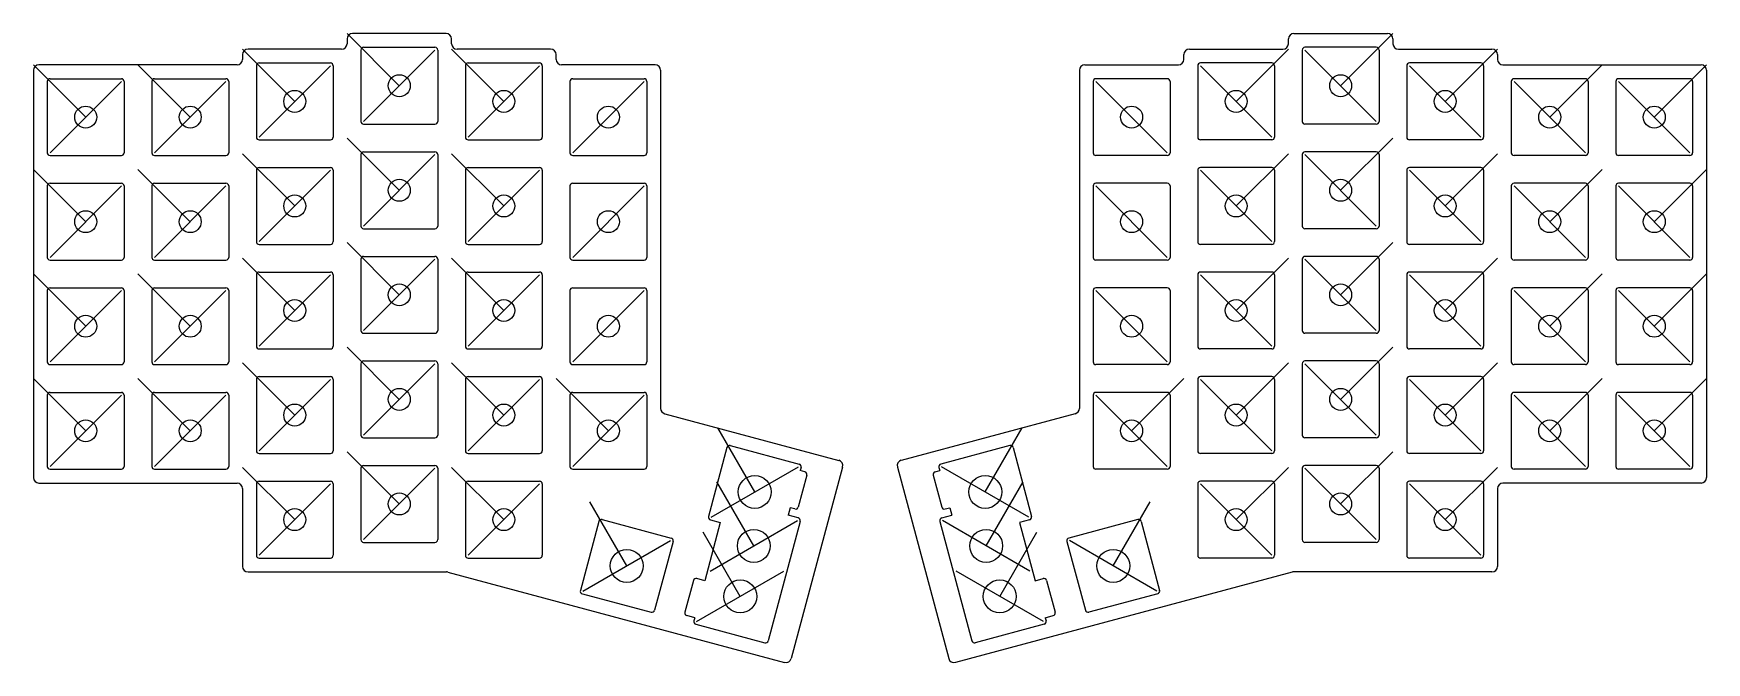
# Model space of a CAD drawing. Header units: millimetres. Extents: x 0 to 305, y -115 to 0.
import ezdxf

# ---------------------------------------------------------------- set-up
doc = ezdxf.new("R2010")
doc.units = ezdxf.units.MM

msp = doc.modelspace()

# ---------------------------------------------------------------- linework, layer by layer
for p, q in [((66.67, -9.52), (57.15, 0)), ((238.23, -9.52), (247.76, 0)), ((47.62, -12.38), (38.1, -2.86)), ((60.17, -16.02), (73.17, -3.02)), ((85.72, -12.38), (76.2, -2.86)), ((219.18, -12.38), (228.71, -2.86)), ((244.73, -16.02), (231.73, -3.02)), ((257.28, -12.38), (266.81, -2.86)), ((9.52, -15.24), (0, -5.72)), ((28.57, -15.24), (19.05, -5.72)), ((41.12, -18.88), (54.12, -5.88)), ((79.22, -18.88), (92.22, -5.88)), ((225.68, -18.88), (212.68, -5.88)), ((263.78, -18.88), (250.78, -5.88)), ((276.33, -15.24), (285.86, -5.72)), ((295.38, -15.24), (304.91, -5.72)), ((3.02, -21.74), (16.02, -8.74)), ((22.07, -21.74), (35.08, -8.74)), ((98.28, -21.74), (111.28, -8.74)), ((206.63, -21.74), (193.63, -8.74)), ((282.83, -21.74), (269.83, -8.74)), ((301.88, -21.74), (288.88, -8.74)), ((66.67, -28.57), (57.15, -19.05)), ((238.23, -28.57), (247.76, -19.05)), ((47.62, -31.43), (38.1, -21.91)), ((60.17, -35.08), (73.17, -22.07)), ((85.72, -31.43), (76.2, -21.91)), ((219.18, -31.43), (228.71, -21.91)), ((244.73, -35.08), (231.73, -22.07)), ((257.28, -31.43), (266.81, -21.91)), ((9.52, -34.29), (0, -24.77)), ((28.57, -34.29), (19.05, -24.77)), ((41.12, -37.93), (54.12, -24.93)), ((79.22, -37.93), (92.22, -24.93)), ((225.68, -37.93), (212.68, -24.93)), ((263.78, -37.93), (250.78, -24.93)), ((276.33, -34.29), (285.86, -24.77)), ((295.38, -34.29), (304.91, -24.77)), ((3.02, -40.79), (16.02, -27.79)), ((22.07, -40.79), (35.08, -27.79)), ((98.28, -40.79), (111.28, -27.79)), ((206.63, -40.79), (193.63, -27.79)), ((282.83, -40.79), (269.83, -27.79)), ((301.88, -40.79), (288.88, -27.79)), ((66.67, -47.62), (57.15, -38.1)), ((238.23, -47.62), (247.76, -38.1)), ((47.62, -50.48), (38.1, -40.96)), ((60.17, -54.12), (73.17, -41.12)), ((85.72, -50.48), (76.2, -40.96)), ((219.18, -50.48), (228.71, -40.96)), ((244.73, -54.12), (231.73, -41.12)), ((257.28, -50.48), (266.81, -40.96)), ((9.52, -53.34), (0, -43.81)), ((28.57, -53.34), (19.05, -43.81)), ((41.12, -56.98), (54.12, -43.98)), ((79.22, -56.98), (92.22, -43.98)), ((225.68, -56.98), (212.68, -43.98)), ((263.78, -56.98), (250.78, -43.98)), ((276.33, -53.34), (285.86, -43.81)), ((295.38, -53.34), (304.91, -43.81)), ((3.02, -59.84), (16.02, -46.84)), ((22.07, -59.84), (35.08, -46.84)), ((98.28, -59.84), (111.28, -46.84)), ((206.63, -59.84), (193.63, -46.84)), ((282.83, -59.84), (269.83, -46.84)), ((301.88, -59.84), (288.88, -46.84)), ((66.67, -66.67), (57.15, -57.15)), ((238.23, -66.67), (247.76, -57.15)), ((47.62, -69.53), (38.1, -60.01)), ((60.17, -73.17), (73.17, -60.17)), ((85.72, -69.53), (76.2, -60.01)), ((219.18, -69.53), (228.71, -60.01)), ((244.73, -73.17), (231.73, -60.17)), ((257.28, -69.53), (266.81, -60.01)), ((9.52, -72.39), (0, -62.87)), ((28.57, -72.39), (19.05, -62.87)), ((41.12, -76.03), (54.12, -63.03)), ((79.22, -76.03), (92.22, -63.03)), ((104.78, -72.39), (95.25, -62.87)), ((200.13, -72.39), (209.66, -62.87)), ((225.68, -76.03), (212.68, -63.03)), ((263.78, -76.03), (250.78, -63.03)), ((276.33, -72.39), (285.86, -62.87)), ((295.38, -72.39), (304.91, -62.87)), ((3.02, -78.89), (16.02, -65.89)), ((22.07, -78.89), (35.08, -65.89)), ((98.28, -78.89), (111.28, -65.89)), ((206.63, -78.89), (193.63, -65.89)), ((282.83, -78.89), (269.83, -65.89)), ((301.88, -78.89), (288.88, -65.89)), ((131.45, -83.54), (124.71, -71.87)), ((173.46, -83.54), (180.2, -71.87)), ((66.67, -85.72), (57.15, -76.2)), ((238.23, -85.72), (247.76, -76.2)), ((47.62, -88.58), (38.1, -79.06)), ((60.17, -92.22), (73.17, -79.22)), ((85.72, -88.58), (76.2, -79.06)), ((123.49, -88.14), (139.41, -78.94)), ((181.42, -88.14), (165.5, -78.94)), ((219.18, -88.58), (228.71, -79.06)), ((244.73, -92.22), (231.73, -79.22)), ((257.28, -88.58), (266.81, -79.06)), ((41.12, -95.08), (54.12, -82.08)), ((79.22, -95.08), (92.22, -82.08)), ((131.28, -93.36), (124.55, -81.69)), ((173.63, -93.36), (180.36, -81.69)), ((225.68, -95.08), (212.68, -82.08)), ((263.78, -95.08), (250.78, -82.08)), ((108.12, -97.01), (101.38, -85.34)), ((196.79, -97.01), (203.53, -85.34)), ((128.82, -102.56), (122.08, -90.89)), ((123.32, -97.95), (139.24, -88.76)), ((181.59, -97.95), (165.67, -88.76)), ((176.09, -102.56), (182.83, -90.89)), ((100.15, -101.61), (116.08, -92.41)), ((204.75, -101.61), (188.83, -92.41)), ((120.86, -107.15), (136.78, -97.96)), ((184.05, -107.15), (168.13, -97.96))]:
    msp.add_line(p, q)
at = {"color": 7, "linetype": 'Continuous', "lineweight": 25}
for p, q in [((229.71, 0), (246.76, 0)), ((56.15, -2.86), (39.1, -2.86)), ((57.15, -1), (57.15, -1.86)), ((75.2, 0), (58.15, 0)), ((59.67, -3.02), (59.67, -16.02)), ((60.17, -2.52), (73.17, -2.52)), ((73.67, -3.02), (73.67, -16.02)), ((76.2, -1.86), (76.2, -1)), ((94.25, -2.86), (77.2, -2.86)), ((210.66, -2.86), (227.71, -2.86)), ((228.71, -1.86), (228.71, -1)), ((231.23, -3.02), (231.23, -16.02)), ((244.73, -2.52), (231.73, -2.52)), ((245.23, -3.02), (245.23, -16.02)), ((247.76, -1), (247.76, -1.86)), ((248.76, -2.86), (265.81, -2.86)), ((37.1, -5.72), (1, -5.72)), ((38.1, -3.86), (38.1, -4.72)), ((40.62, -5.88), (40.62, -18.88)), ((41.12, -5.38), (54.12, -5.38)), ((54.62, -5.88), (54.62, -18.88)), ((78.72, -5.88), (78.72, -18.88)), ((79.22, -5.38), (92.22, -5.38)), ((92.72, -5.88), (92.72, -18.88)), ((95.25, -4.72), (95.25, -3.86)), ((113.3, -5.72), (96.25, -5.72)), ((191.61, -5.72), (208.66, -5.72)), ((209.66, -4.72), (209.66, -3.86)), ((212.18, -5.88), (212.18, -18.88)), ((225.68, -5.38), (212.68, -5.38)), ((226.18, -5.88), (226.18, -18.88)), ((250.28, -5.88), (250.28, -18.88)), ((263.78, -5.38), (250.78, -5.38)), ((264.28, -5.88), (264.28, -18.88)), ((266.81, -3.86), (266.81, -4.72)), ((267.81, -5.72), (303.91, -5.72)), ((0, -6.71), (0, -80.92)), ((2.52, -8.74), (2.52, -21.74)), ((3.02, -8.24), (16.02, -8.24)), ((16.52, -8.74), (16.52, -21.74)), ((21.57, -8.74), (21.57, -21.74)), ((22.07, -8.24), (35.08, -8.24)), ((35.58, -8.74), (35.58, -21.74)), ((97.78, -8.74), (97.78, -21.74)), ((98.28, -8.24), (111.28, -8.24)), ((111.78, -8.74), (111.78, -21.74)), ((114.3, -6.71), (114.3, -68.32)), ((190.61, -6.71), (190.61, -68.32)), ((193.13, -8.74), (193.13, -21.74)), ((206.63, -8.24), (193.63, -8.24)), ((207.13, -8.74), (207.13, -21.74)), ((269.33, -8.74), (269.33, -21.74)), ((282.83, -8.24), (269.83, -8.24)), ((283.33, -8.74), (283.33, -21.74)), ((288.38, -8.74), (288.38, -21.74)), ((301.88, -8.24), (288.88, -8.24)), ((302.38, -8.74), (302.38, -21.74)), ((304.91, -6.71), (304.91, -80.92)), ((60.17, -16.52), (73.17, -16.52)), ((244.73, -16.52), (231.73, -16.52)), ((41.12, -19.38), (54.12, -19.38)), ((79.22, -19.38), (92.22, -19.38)), ((225.68, -19.38), (212.68, -19.38)), ((263.78, -19.38), (250.78, -19.38)), ((3.02, -22.24), (16.02, -22.24)), ((22.07, -22.24), (35.08, -22.24)), ((59.67, -22.07), (59.67, -35.08)), ((60.17, -21.57), (73.17, -21.57)), ((73.67, -22.07), (73.67, -35.08)), ((98.28, -22.24), (111.28, -22.24)), ((206.63, -22.24), (193.63, -22.24)), ((231.23, -22.07), (231.23, -35.08)), ((244.73, -21.57), (231.73, -21.57)), ((245.23, -22.07), (245.23, -35.08)), ((282.83, -22.24), (269.83, -22.24)), ((301.88, -22.24), (288.88, -22.24)), ((3.02, -27.29), (16.02, -27.29)), ((22.07, -27.29), (35.08, -27.29)), ((40.62, -24.93), (40.62, -37.93)), ((41.12, -24.43), (54.12, -24.43)), ((54.62, -24.93), (54.62, -37.93)), ((78.72, -24.93), (78.72, -37.93)), ((79.22, -24.43), (92.22, -24.43)), ((92.72, -24.93), (92.72, -37.93)), ((98.28, -27.29), (111.28, -27.29)), ((206.63, -27.29), (193.63, -27.29)), ((212.18, -24.93), (212.18, -37.93)), ((225.68, -24.43), (212.68, -24.43)), ((226.18, -24.93), (226.18, -37.93)), ((250.28, -24.93), (250.28, -37.93)), ((263.78, -24.43), (250.78, -24.43)), ((264.28, -24.93), (264.28, -37.93)), ((282.83, -27.29), (269.83, -27.29)), ((301.88, -27.29), (288.88, -27.29)), ((2.52, -27.79), (2.52, -40.79)), ((16.52, -27.79), (16.52, -40.79)), ((21.57, -27.79), (21.57, -40.79)), ((35.58, -27.79), (35.58, -40.79)), ((97.78, -27.79), (97.78, -40.79)), ((111.78, -27.79), (111.78, -40.79)), ((193.13, -27.79), (193.13, -40.79)), ((207.13, -27.79), (207.13, -40.79)), ((269.33, -27.79), (269.33, -40.79)), ((283.33, -27.79), (283.33, -40.79)), ((288.38, -27.79), (288.38, -40.79)), ((302.38, -27.79), (302.38, -40.79)), ((60.17, -35.58), (73.17, -35.58)), ((244.73, -35.58), (231.73, -35.58)), ((41.12, -38.43), (54.12, -38.43)), ((79.22, -38.43), (92.22, -38.43)), ((225.68, -38.43), (212.68, -38.43)), ((263.78, -38.43), (250.78, -38.43)), ((3.02, -41.29), (16.02, -41.29)), ((22.07, -41.29), (35.08, -41.29)), ((59.67, -41.12), (59.67, -54.12)), ((60.17, -40.62), (73.17, -40.62)), ((73.67, -41.12), (73.67, -54.12)), ((98.28, -41.29), (111.28, -41.29)), ((206.63, -41.29), (193.63, -41.29)), ((231.23, -41.12), (231.23, -54.12)), ((244.73, -40.62), (231.73, -40.62)), ((245.23, -41.12), (245.23, -54.12)), ((282.83, -41.29), (269.83, -41.29)), ((301.88, -41.29), (288.88, -41.29)), ((40.62, -43.98), (40.62, -56.98)), ((41.12, -43.48), (54.12, -43.48)), ((54.62, -43.98), (54.62, -56.98)), ((78.72, -43.98), (78.72, -56.98)), ((79.22, -43.48), (92.22, -43.48)), ((92.72, -43.98), (92.72, -56.98)), ((212.18, -43.98), (212.18, -56.98)), ((225.68, -43.48), (212.68, -43.48)), ((226.18, -43.98), (226.18, -56.98)), ((250.28, -43.98), (250.28, -56.98)), ((263.78, -43.48), (250.78, -43.48)), ((264.28, -43.98), (264.28, -56.98)), ((2.52, -46.84), (2.52, -59.84)), ((3.02, -46.34), (16.02, -46.34)), ((16.52, -46.84), (16.52, -59.84)), ((21.57, -46.84), (21.57, -59.84)), ((22.07, -46.34), (35.08, -46.34)), ((35.58, -46.84), (35.58, -59.84)), ((97.78, -46.84), (97.78, -59.84)), ((98.28, -46.34), (111.28, -46.34)), ((111.78, -46.84), (111.78, -59.84)), ((193.13, -46.84), (193.13, -59.84)), ((206.63, -46.34), (193.63, -46.34)), ((207.13, -46.84), (207.13, -59.84)), ((269.33, -46.84), (269.33, -59.84)), ((282.83, -46.34), (269.83, -46.34)), ((283.33, -46.84), (283.33, -59.84)), ((288.38, -46.84), (288.38, -59.84)), ((301.88, -46.34), (288.88, -46.34)), ((302.38, -46.84), (302.38, -59.84)), ((60.17, -54.62), (73.17, -54.62)), ((244.73, -54.62), (231.73, -54.62)), ((41.12, -57.48), (54.12, -57.48)), ((79.22, -57.48), (92.22, -57.48)), ((225.68, -57.48), (212.68, -57.48)), ((263.78, -57.48), (250.78, -57.48)), ((3.02, -60.34), (16.02, -60.34)), ((22.07, -60.34), (35.08, -60.34)), ((59.67, -60.17), (59.67, -73.17)), ((60.17, -59.67), (73.17, -59.67)), ((73.67, -60.17), (73.67, -73.17)), ((98.28, -60.34), (111.28, -60.34)), ((206.63, -60.34), (193.63, -60.34)), ((231.23, -60.17), (231.23, -73.17)), ((244.73, -59.67), (231.73, -59.67)), ((245.23, -60.17), (245.23, -73.17)), ((282.83, -60.34), (269.83, -60.34)), ((301.88, -60.34), (288.88, -60.34)), ((40.62, -63.03), (40.62, -76.03)), ((41.12, -62.53), (54.12, -62.53)), ((54.62, -63.03), (54.62, -76.03)), ((78.72, -63.03), (78.72, -76.03)), ((79.22, -62.53), (92.22, -62.53)), ((92.72, -63.03), (92.72, -76.03)), ((212.18, -63.03), (212.18, -76.03)), ((225.68, -62.53), (212.68, -62.53)), ((226.18, -63.03), (226.18, -76.03)), ((250.28, -63.03), (250.28, -76.03)), ((263.78, -62.53), (250.78, -62.53)), ((264.28, -63.03), (264.28, -76.03)), ((2.52, -65.89), (2.52, -78.89)), ((3.02, -65.39), (16.02, -65.39)), ((16.52, -65.89), (16.52, -78.89)), ((21.57, -65.89), (21.57, -78.89)), ((22.07, -65.39), (35.08, -65.39)), ((35.58, -65.89), (35.58, -78.89)), ((97.78, -65.89), (97.78, -78.89)), ((98.28, -65.39), (111.28, -65.39)), ((111.78, -65.89), (111.78, -78.89)), ((193.13, -65.89), (193.13, -78.89)), ((206.63, -65.39), (193.63, -65.39)), ((207.13, -65.89), (207.13, -78.89)), ((269.33, -65.89), (269.33, -78.89)), ((282.83, -65.39), (269.83, -65.39)), ((283.33, -65.89), (283.33, -78.89)), ((288.38, -65.89), (288.38, -78.89)), ((301.88, -65.39), (288.88, -65.39)), ((302.38, -65.89), (302.38, -78.89)), ((115.04, -69.28), (146.75, -77.78)), ((189.87, -69.28), (158.16, -77.78)), ((60.17, -73.67), (73.17, -73.67)), ((126.37, -75.45), (123, -88.01)), ((126.98, -75.1), (139.54, -78.46)), ((177.93, -75.1), (165.37, -78.46)), ((178.54, -75.45), (181.91, -88.01)), ((244.73, -73.67), (231.73, -73.67)), ((41.12, -76.53), (54.12, -76.53)), ((59.67, -79.22), (59.67, -92.22)), ((60.17, -78.72), (73.17, -78.72)), ((73.67, -79.22), (73.67, -92.22)), ((79.22, -76.53), (92.22, -76.53)), ((147.45, -79), (138.11, -113.87)), ((139.89, -79.07), (139.74, -79.64)), ((157.45, -79), (166.8, -113.87)), ((165.02, -79.07), (165.17, -79.64)), ((225.68, -76.53), (212.68, -76.53)), ((231.23, -79.22), (231.23, -92.22)), ((244.73, -78.72), (231.73, -78.72)), ((245.23, -79.22), (245.23, -92.22)), ((263.78, -76.53), (250.78, -76.53)), ((1, -81.92), (37.1, -81.92)), ((3.02, -79.39), (16.02, -79.39)), ((22.07, -79.39), (35.08, -79.39)), ((40.62, -82.08), (40.62, -95.08)), ((41.12, -81.58), (54.12, -81.58)), ((54.62, -82.08), (54.62, -95.08)), ((78.72, -82.08), (78.72, -95.08)), ((79.22, -81.58), (92.22, -81.58)), ((92.72, -82.08), (92.72, -95.08)), ((98.28, -79.39), (111.28, -79.39)), ((140.94, -80.48), (139.39, -86.28)), ((140.59, -79.87), (139.74, -79.64)), ((163.96, -80.48), (165.52, -86.28)), ((164.32, -79.87), (165.17, -79.64)), ((206.63, -79.39), (193.63, -79.39)), ((212.18, -82.08), (212.18, -95.08)), ((225.68, -81.58), (212.68, -81.58)), ((226.18, -82.08), (226.18, -95.08)), ((250.28, -82.08), (250.28, -95.08)), ((263.78, -81.58), (250.78, -81.58)), ((264.28, -82.08), (264.28, -95.08)), ((303.91, -81.92), (267.81, -81.92)), ((282.83, -79.39), (269.83, -79.39)), ((301.88, -79.39), (288.88, -79.39)), ((38.1, -82.92), (38.1, -97.11)), ((266.81, -82.92), (266.81, -97.11)), ((137.93, -86.4), (137.56, -87.79)), ((139.37, -88.28), (137.56, -87.79)), ((138.78, -86.63), (137.93, -86.4)), ((165.54, -88.28), (167.35, -87.79)), ((166.13, -86.63), (166.98, -86.4)), ((166.98, -86.4), (167.35, -87.79)), ((103.04, -88.92), (99.67, -101.48)), ((103.65, -88.57), (116.21, -91.93)), ((125.17, -89.11), (122.34, -99.7)), ((123.36, -88.62), (125.17, -89.11)), ((139.73, -88.89), (133.9, -110.65)), ((165.18, -88.89), (171.01, -110.65)), ((181.55, -88.62), (179.73, -89.11)), ((179.73, -89.11), (182.57, -99.7)), ((201.26, -88.57), (188.7, -91.93)), ((201.87, -88.92), (205.24, -101.48)), ((60.17, -92.72), (73.17, -92.72)), ((116.56, -92.54), (113.19, -105.1)), ((188.35, -92.54), (191.71, -105.1)), ((244.73, -92.72), (231.73, -92.72)), ((41.12, -95.58), (54.12, -95.58)), ((79.22, -95.58), (92.22, -95.58)), ((225.68, -95.58), (212.68, -95.58)), ((263.78, -95.58), (250.78, -95.58)), ((39.1, -98.11), (75.28, -98.11)), ((75.54, -98.14), (136.89, -114.58)), ((120.28, -99.66), (118.72, -105.46)), ((122.34, -99.7), (120.89, -99.31)), ((229.37, -98.14), (168.02, -114.58)), ((182.57, -99.7), (184.02, -99.31)), ((184.63, -99.66), (186.19, -105.46)), ((265.81, -98.11), (229.63, -98.11)), ((100.03, -102.09), (112.58, -105.45)), ((204.88, -102.09), (192.33, -105.45)), ((120.52, -106.46), (119.08, -106.07)), ((120.52, -106.46), (120.37, -107.02)), ((184.38, -106.46), (185.83, -106.07)), ((184.38, -106.46), (184.54, -107.02)), ((120.73, -107.64), (133.28, -111)), ((184.18, -107.64), (171.62, -111))]:
    msp.add_line(p, q, dxfattribs=at)
for centre, radius in [((66.67, -9.52), 2), ((238.23, -9.52), 2), ((47.62, -12.38), 2), ((85.72, -12.38), 2), ((219.18, -12.38), 2), ((257.28, -12.38), 2), ((9.52, -15.24), 2), ((28.57, -15.24), 2), ((104.78, -15.24), 2), ((200.13, -15.24), 2), ((276.33, -15.24), 2), ((295.38, -15.24), 2), ((66.67, -28.57), 2), ((238.23, -28.57), 2), ((47.62, -31.43), 2), ((85.72, -31.43), 2), ((219.18, -31.43), 2), ((257.28, -31.43), 2), ((9.52, -34.29), 2), ((28.57, -34.29), 2), ((104.78, -34.29), 2), ((200.13, -34.29), 2), ((276.33, -34.29), 2), ((295.38, -34.29), 2), ((66.67, -47.62), 2), ((238.23, -47.62), 2), ((47.62, -50.48), 2), ((85.72, -50.48), 2), ((219.18, -50.48), 2), ((257.28, -50.48), 2), ((9.52, -53.34), 2), ((28.57, -53.34), 2), ((104.78, -53.34), 2), ((200.13, -53.34), 2), ((276.33, -53.34), 2), ((295.38, -53.34), 2), ((66.67, -66.67), 2), ((238.23, -66.67), 2), ((47.62, -69.53), 2), ((85.72, -69.53), 2), ((219.18, -69.53), 2), ((257.28, -69.53), 2), ((9.52, -72.39), 2), ((28.57, -72.39), 2), ((104.78, -72.39), 2), ((200.13, -72.39), 2), ((276.33, -72.39), 2), ((295.38, -72.39), 2), ((131.45, -83.54), 3), ((173.46, -83.54), 3), ((66.67, -85.72), 2), ((238.23, -85.72), 2), ((47.62, -88.58), 2), ((85.72, -88.58), 2), ((219.18, -88.58), 2), ((257.28, -88.58), 2), ((131.28, -93.36), 3), ((173.63, -93.36), 3), ((108.12, -97.01), 3), ((196.79, -97.01), 3), ((128.82, -102.56), 3), ((176.09, -102.56), 3)]:
    msp.add_circle(centre, radius)
for centre, radius, start, end in [((229.71, -1), 1, 90, 180), ((246.76, -1), 1, 0, 90), ((39.1, -3.86), 1, 90, 180), ((56.15, -1.86), 1, 270, 0), ((58.15, -1), 1, 90, 180), ((60.17, -3.02), 0.5, 90, 180), ((73.17, -3.02), 0.5, 0, 90), ((75.2, -1), 1, 0, 90), ((77.2, -1.86), 1, 180, 270), ((94.25, -3.86), 1, 0, 90), ((210.66, -3.86), 1, 90, 180), ((227.71, -1.86), 1, 270, 0), ((231.73, -3.02), 0.5, 90, 180), ((244.73, -3.02), 0.5, 0, 90), ((248.76, -1.86), 1, 180, 270), ((265.81, -3.86), 1, 0, 90), ((1, -6.71), 1, 90, 180), ((37.1, -4.72), 1, 270, 0), ((41.12, -5.88), 0.5, 90, 180), ((54.12, -5.88), 0.5, 0, 90), ((79.22, -5.88), 0.5, 90, 180), ((92.22, -5.88), 0.5, 0, 90), ((96.25, -4.72), 1, 180, 270), ((113.3, -6.71), 1, 0, 90), ((191.61, -6.71), 1, 90, 180), ((208.66, -4.72), 1, 270, 0), ((212.68, -5.88), 0.5, 90, 180), ((225.68, -5.88), 0.5, 0, 90), ((250.78, -5.88), 0.5, 90, 180), ((263.78, -5.88), 0.5, 0, 90), ((267.81, -4.72), 1, 180, 270), ((303.91, -6.71), 1, 0, 90), ((3.02, -8.74), 0.5, 90, 180), ((16.02, -8.74), 0.5, 0, 90), ((22.07, -8.74), 0.5, 90, 180), ((35.08, -8.74), 0.5, 0, 90), ((98.28, -8.74), 0.5, 90, 180), ((111.28, -8.74), 0.5, 0, 90), ((193.63, -8.74), 0.5, 90, 180), ((206.63, -8.74), 0.5, 0, 90), ((269.83, -8.74), 0.5, 90, 180), ((282.83, -8.74), 0.5, 0, 90), ((288.88, -8.74), 0.5, 90, 180), ((301.88, -8.74), 0.5, 0, 90), ((60.17, -16.02), 0.5, 180, 270), ((73.17, -16.02), 0.5, 270, 0), ((231.73, -16.02), 0.5, 180, 270), ((244.73, -16.02), 0.5, 270, 0), ((41.12, -18.88), 0.5, 180, 270), ((54.12, -18.88), 0.5, 270, 0), ((79.22, -18.88), 0.5, 180, 270), ((92.22, -18.88), 0.5, 270, 0), ((212.68, -18.88), 0.5, 180, 270), ((225.68, -18.88), 0.5, 270, 0), ((250.78, -18.88), 0.5, 180, 270), ((263.78, -18.88), 0.5, 270, 0), ((3.02, -21.74), 0.5, 180, 270), ((16.02, -21.74), 0.5, 270, 0), ((22.07, -21.74), 0.5, 180, 270), ((35.08, -21.74), 0.5, 270, 0), ((60.17, -22.07), 0.5, 90, 180), ((73.17, -22.07), 0.5, 0, 90), ((98.28, -21.74), 0.5, 180, 270), ((111.28, -21.74), 0.5, 270, 0), ((193.63, -21.74), 0.5, 180, 270), ((206.63, -21.74), 0.5, 270, 0), ((231.73, -22.07), 0.5, 90, 180), ((244.73, -22.07), 0.5, 0, 90), ((269.83, -21.74), 0.5, 180, 270), ((282.83, -21.74), 0.5, 270, 0), ((288.88, -21.74), 0.5, 180, 270), ((301.88, -21.74), 0.5, 270, 0), ((3.02, -27.79), 0.5, 90, 180), ((16.02, -27.79), 0.5, 0, 90), ((22.07, -27.79), 0.5, 90, 180), ((35.08, -27.79), 0.5, 0, 90), ((41.12, -24.93), 0.5, 90, 180), ((54.12, -24.93), 0.5, 0, 90), ((79.22, -24.93), 0.5, 90, 180), ((92.22, -24.93), 0.5, 0, 90), ((98.28, -27.79), 0.5, 90, 180), ((111.28, -27.79), 0.5, 0, 90), ((193.63, -27.79), 0.5, 90, 180), ((206.63, -27.79), 0.5, 0, 90), ((212.68, -24.93), 0.5, 90, 180), ((225.68, -24.93), 0.5, 0, 90), ((250.78, -24.93), 0.5, 90, 180), ((263.78, -24.93), 0.5, 0, 90), ((269.83, -27.79), 0.5, 90, 180), ((282.83, -27.79), 0.5, 0, 90), ((288.88, -27.79), 0.5, 90, 180), ((301.88, -27.79), 0.5, 0, 90), ((60.17, -35.08), 0.5, 180, 270), ((73.17, -35.08), 0.5, 270, 0), ((231.73, -35.08), 0.5, 180, 270), ((244.73, -35.08), 0.5, 270, 0), ((41.12, -37.93), 0.5, 180, 270), ((54.12, -37.93), 0.5, 270, 0), ((79.22, -37.93), 0.5, 180, 270), ((92.22, -37.93), 0.5, 270, 0), ((212.68, -37.93), 0.5, 180, 270), ((225.68, -37.93), 0.5, 270, 0), ((250.78, -37.93), 0.5, 180, 270), ((263.78, -37.93), 0.5, 270, 0), ((3.02, -40.79), 0.5, 180, 270), ((16.02, -40.79), 0.5, 270, 0), ((22.07, -40.79), 0.5, 180, 270), ((35.08, -40.79), 0.5, 270, 0), ((60.17, -41.12), 0.5, 90, 180), ((73.17, -41.12), 0.5, 0, 90), ((98.28, -40.79), 0.5, 180, 270), ((111.28, -40.79), 0.5, 270, 0), ((193.63, -40.79), 0.5, 180, 270), ((206.63, -40.79), 0.5, 270, 0), ((231.73, -41.12), 0.5, 90, 180), ((244.73, -41.12), 0.5, 0, 90), ((269.83, -40.79), 0.5, 180, 270), ((282.83, -40.79), 0.5, 270, 0), ((288.88, -40.79), 0.5, 180, 270), ((301.88, -40.79), 0.5, 270, 0), ((41.12, -43.98), 0.5, 90, 180), ((54.12, -43.98), 0.5, 0, 90), ((79.22, -43.98), 0.5, 90, 180), ((92.22, -43.98), 0.5, 0, 90), ((212.68, -43.98), 0.5, 90, 180), ((225.68, -43.98), 0.5, 0, 90), ((250.78, -43.98), 0.5, 90, 180), ((263.78, -43.98), 0.5, 0, 90), ((3.02, -46.84), 0.5, 90, 180), ((16.02, -46.84), 0.5, 0, 90), ((22.07, -46.84), 0.5, 90, 180), ((35.08, -46.84), 0.5, 0, 90), ((98.28, -46.84), 0.5, 90, 180), ((111.28, -46.84), 0.5, 0, 90), ((193.63, -46.84), 0.5, 90, 180), ((206.63, -46.84), 0.5, 0, 90), ((269.83, -46.84), 0.5, 90, 180), ((282.83, -46.84), 0.5, 0, 90), ((288.88, -46.84), 0.5, 90, 180), ((301.88, -46.84), 0.5, 0, 90), ((60.17, -54.12), 0.5, 180, 270), ((73.17, -54.12), 0.5, 270, 0), ((231.73, -54.12), 0.5, 180, 270), ((244.73, -54.12), 0.5, 270, 0), ((41.12, -56.98), 0.5, 180, 270), ((54.12, -56.98), 0.5, 270, 0), ((79.22, -56.98), 0.5, 180, 270), ((92.22, -56.98), 0.5, 270, 0), ((212.68, -56.98), 0.5, 180, 270), ((225.68, -56.98), 0.5, 270, 0), ((250.78, -56.98), 0.5, 180, 270), ((263.78, -56.98), 0.5, 270, 0), ((3.02, -59.84), 0.5, 180, 270), ((16.02, -59.84), 0.5, 270, 0), ((22.07, -59.84), 0.5, 180, 270), ((35.08, -59.84), 0.5, 270, 0), ((60.17, -60.17), 0.5, 90, 180), ((73.17, -60.17), 0.5, 0, 90), ((98.28, -59.84), 0.5, 180, 270), ((111.28, -59.84), 0.5, 270, 0), ((193.63, -59.84), 0.5, 180, 270), ((206.63, -59.84), 0.5, 270, 0), ((231.73, -60.17), 0.5, 90, 180), ((244.73, -60.17), 0.5, 0, 90), ((269.83, -59.84), 0.5, 180, 270), ((282.83, -59.84), 0.5, 270, 0), ((288.88, -59.84), 0.5, 180, 270), ((301.88, -59.84), 0.5, 270, 0), ((41.12, -63.03), 0.5, 90, 180), ((54.12, -63.03), 0.5, 0, 90), ((79.22, -63.03), 0.5, 90, 180), ((92.22, -63.03), 0.5, 0, 90), ((212.68, -63.03), 0.5, 90, 180), ((225.68, -63.03), 0.5, 0, 90), ((250.78, -63.03), 0.5, 90, 180), ((263.78, -63.03), 0.5, 0, 90), ((3.02, -65.89), 0.5, 90, 180), ((16.02, -65.89), 0.5, 0, 90), ((22.07, -65.89), 0.5, 90, 180), ((35.08, -65.89), 0.5, 0, 90), ((98.28, -65.89), 0.5, 90, 180), ((111.28, -65.89), 0.5, 0, 90), ((193.63, -65.89), 0.5, 90, 180), ((206.63, -65.89), 0.5, 0, 90), ((269.83, -65.89), 0.5, 90, 180), ((282.83, -65.89), 0.5, 0, 90), ((288.88, -65.89), 0.5, 90, 180), ((301.88, -65.89), 0.5, 0, 90), ((115.3, -68.32), 1, 180, 255), ((189.61, -68.32), 1, 285, 0), ((60.17, -73.17), 0.5, 180, 270), ((73.17, -73.17), 0.5, 270, 0), ((231.73, -73.17), 0.5, 180, 270), ((244.73, -73.17), 0.5, 270, 0), ((41.12, -76.03), 0.5, 180, 270), ((54.12, -76.03), 0.5, 270, 0), ((79.22, -76.03), 0.5, 180, 270), ((92.22, -76.03), 0.5, 270, 0), ((126.85, -75.58), 0.5, 75, 165), ((178.06, -75.58), 0.5, 15, 105), ((212.68, -76.03), 0.5, 180, 270), ((225.68, -76.03), 0.5, 270, 0), ((250.78, -76.03), 0.5, 180, 270), ((263.78, -76.03), 0.5, 270, 0), ((3.02, -78.89), 0.5, 180, 270), ((16.02, -78.89), 0.5, 270, 0), ((22.07, -78.89), 0.5, 180, 270), ((35.08, -78.89), 0.5, 270, 0), ((60.17, -79.22), 0.5, 90, 180), ((73.17, -79.22), 0.5, 0, 90), ((98.28, -78.89), 0.5, 180, 270), ((111.28, -78.89), 0.5, 270, 0), ((139.41, -78.94), 0.5, 345, 75), ((146.49, -78.74), 1, 345, 75), ((158.42, -78.74), 1, 105, 195), ((165.5, -78.94), 0.5, 105, 195), ((193.63, -78.89), 0.5, 180, 270), ((206.63, -78.89), 0.5, 270, 0), ((231.73, -79.22), 0.5, 90, 180), ((244.73, -79.22), 0.5, 0, 90), ((269.83, -78.89), 0.5, 180, 270), ((282.83, -78.89), 0.5, 270, 0), ((288.88, -78.89), 0.5, 180, 270), ((301.88, -78.89), 0.5, 270, 0), ((1, -80.92), 1, 180, 270), ((37.1, -82.92), 1, 0, 90), ((41.12, -82.08), 0.5, 90, 180), ((54.12, -82.08), 0.5, 0, 90), ((79.22, -82.08), 0.5, 90, 180), ((92.22, -82.08), 0.5, 0, 90), ((140.46, -80.35), 0.5, 345, 75), ((164.45, -80.35), 0.5, 105, 195), ((212.68, -82.08), 0.5, 90, 180), ((225.68, -82.08), 0.5, 0, 90), ((250.78, -82.08), 0.5, 90, 180), ((263.78, -82.08), 0.5, 0, 90), ((267.81, -82.92), 1, 90, 180), ((303.91, -80.92), 1, 270, 0), ((123.49, -88.14), 0.5, 165, 255), ((138.91, -86.15), 0.5, 255, 345), ((139.24, -88.76), 0.5, 345, 75), ((165.67, -88.76), 0.5, 105, 195), ((166, -86.15), 0.5, 195, 285), ((181.42, -88.14), 0.5, 285, 15), ((103.52, -89.05), 0.5, 75, 165), ((201.39, -89.05), 0.5, 15, 105), ((60.17, -92.22), 0.5, 180, 270), ((73.17, -92.22), 0.5, 270, 0), ((116.08, -92.41), 0.5, 345, 75), ((188.83, -92.41), 0.5, 105, 195), ((231.73, -92.22), 0.5, 180, 270), ((244.73, -92.22), 0.5, 270, 0), ((39.1, -97.11), 1, 180, 270), ((41.12, -95.08), 0.5, 180, 270), ((54.12, -95.08), 0.5, 270, 0), ((79.22, -95.08), 0.5, 180, 270), ((92.22, -95.08), 0.5, 270, 0), ((212.68, -95.08), 0.5, 180, 270), ((225.68, -95.08), 0.5, 270, 0), ((250.78, -95.08), 0.5, 180, 270), ((263.78, -95.08), 0.5, 270, 0), ((265.81, -97.11), 1, 270, 0), ((75.28, -99.11), 1, 75, 90), ((120.76, -99.79), 0.5, 75, 165), ((184.15, -99.79), 0.5, 15, 105), ((229.63, -99.11), 1, 90, 105), ((100.15, -101.61), 0.5, 165, 255), ((204.75, -101.61), 0.5, 285, 15), ((112.71, -104.97), 0.5, 255, 345), ((119.21, -105.59), 0.5, 165, 255), ((185.7, -105.59), 0.5, 285, 15), ((192.2, -104.97), 0.5, 195, 285), ((120.86, -107.15), 0.5, 165, 255), ((184.05, -107.15), 0.5, 285, 15), ((133.41, -110.52), 0.5, 255, 345), ((171.5, -110.52), 0.5, 195, 285), ((137.14, -113.61), 1, 255, 345), ((167.76, -113.61), 1, 195, 285)]:
    msp.add_arc(centre, radius, start, end, dxfattribs=at)

doc.saveas('drawing.dxf')
